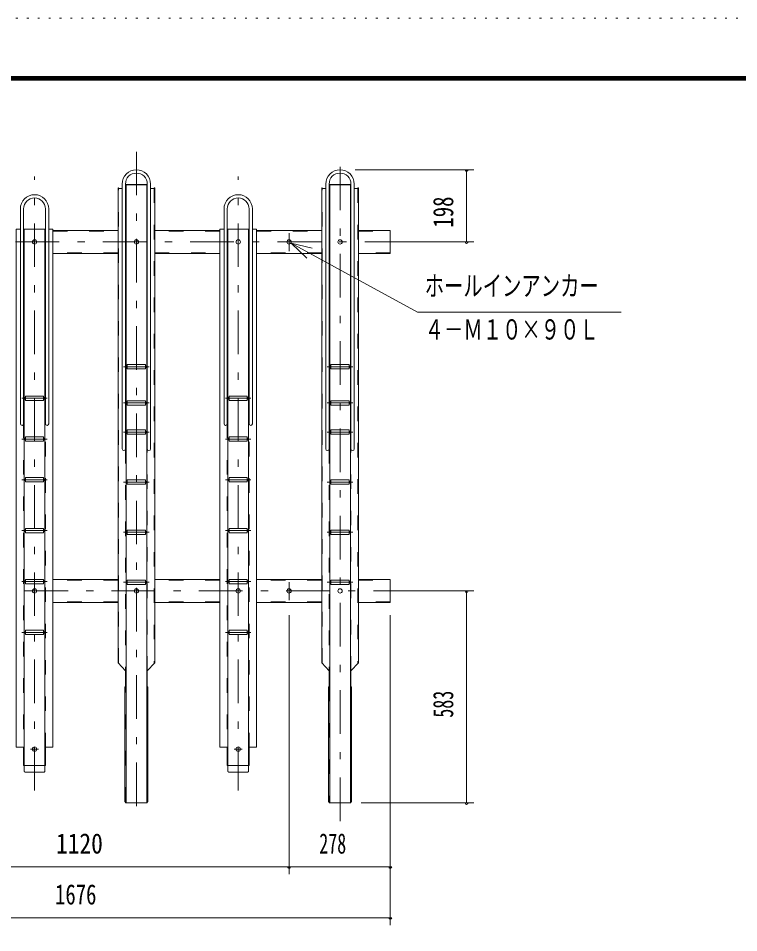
# Model space of a CAD drawing. Units: millimetres, scale not verified. Extents: x -5940 to 5940, y -6448 to 6448.
# Drawn here: x -4163 to -2182, y -563 to 1952 of the extents above; entities that cross this region are included whole.
import ezdxf
from ezdxf.enums import TextEntityAlignment as Align

# ---------------------------------------------------------------- set-up
doc = ezdxf.new("R2010")
doc.units = ezdxf.units.MM
doc.header["$LTSCALE"] = 10
for name, pattern in [('USER2', [10, 4, -6]), ('USER3', [24, 12, -5, 2, -5]), ('USER5', [3, 0.5, -2.5])]:
    doc.linetypes.add(name, pattern=pattern)
for name, color, linetype, lineweight in [('0-2_2-0BOLD', 7, 'Continuous', 18), ('0-3_2-1HIDDEN', 3, 'USER2', 18), ('0-4_2-2CENTER', 3, 'USER3', 18), ('0-5_2-5DIM', 3, 'Continuous', 18), ('0-7_F-F', 5, 'Continuous', 18), ('0-8_F-E_J_ADD', 5, 'USER5', 18)]:
    doc.layers.add(name, color=color, linetype=linetype, lineweight=lineweight)
doc.styles.add('ＭＳ ゴシック', font='')
doc.styles.get('ＭＳ ゴシック').set_extended_font_data('MS Gothic')

msp = doc.modelspace()

# ---------------------------------------------------------------- linework, layer by layer
at = {"layer": '0-2_2-0BOLD'}
for p, q in [((-3888.75, 1484.11), (-3877.35, 1484.11)), ((-3877.35, 768.13), (-3877.35, 1496.53)), ((-3868.35, 1496.53), (-3868.35, 768.13)), ((-3808.35, 1494.85), (-3868.35, 1494.85)), ((-3868.35, 1484.11), (-3866.75, 1484.11)), ((-3809.95, 1494.56), (-3809.95, -205.78)), ((-3808.35, 1484.11), (-3809.95, 1484.11)), ((-3808.35, 1496.53), (-3808.35, 768.13)), ((-3799.35, 768.13), (-3799.35, 1496.53)), ((-3799.35, 1484.11), (-3787.95, 1484.11)), ((-3317.35, 1484.11), (-3328.75, 1484.11)), ((-3317.35, 768.13), (-3317.35, 1496.53)), ((-3308.35, 1496.53), (-3308.35, 768.13)), ((-3248.35, 1494.85), (-3308.35, 1494.85)), ((-3308.35, 1484.11), (-3306.75, 1484.11)), ((-3306.75, 1494.56), (-3249.95, 1494.56)), ((-3306.75, 1494.56), (-3306.75, -205.78)), ((-3249.95, 1494.56), (-3249.95, -205.78)), ((-3248.35, 1484.11), (-3249.95, 1484.11)), ((-3248.35, 768.13), (-3248.35, 1496.53)), ((-3239.35, 1496.53), (-3239.35, 768.13)), ((-3239.35, 1484.11), (-3227.95, 1484.11)), ((-4157.35, 837.19), (-4157.35, 1428.19)), ((-4148.35, 1428.19), (-4148.35, 837.19)), ((-4088.35, 837.19), (-4088.35, 1428.19)), ((-4079.35, 1428.19), (-4079.35, 837.19)), ((-3597.35, 1428.19), (-3597.35, 837.19)), ((-3588.35, 837.19), (-3588.35, 1428.19)), ((-3528.35, 837.19), (-3528.35, 1428.19)), ((-3519.35, 1428.19), (-3519.35, 837.19)), ((-4148.35, 1372.19), (-4088.35, 1372.19)), ((-4079.35, 1372.19), (-4067.95, 1372.19)), ((-3888.75, 1368.69), (-4067.95, 1368.69)), ((-3787.95, 1368.69), (-3608.75, 1368.69)), ((-3597.35, 1372.19), (-3608.75, 1372.19)), ((-3528.35, 1372.19), (-3588.35, 1372.19)), ((-3507.95, 1368.69), (-3328.75, 1368.69)), ((-4067.95, 1305.69), (-3888.75, 1305.69)), ((-3608.75, 1305.69), (-3787.95, 1305.69)), ((-3328.75, 1305.69), (-3507.95, 1305.69)), ((-3863.35, 995.79), (-3866.75, 995.79)), ((-3866.75, 991.79), (-3863.35, 991.79)), ((-3809.95, 995.79), (-3813.35, 995.79)), ((-3813.35, 991.79), (-3809.95, 991.79)), ((-3306.75, 995.79), (-3303.35, 995.79)), ((-3303.35, 991.79), (-3306.75, 991.79)), ((-3253.35, 995.79), (-3249.95, 995.79)), ((-3249.95, 991.79), (-3253.35, 991.79)), ((-4146.75, 909.19), (-4143.35, 909.19)), ((-4093.35, 909.19), (-4089.95, 909.19)), ((-3586.75, 909.19), (-3583.35, 909.19)), ((-3533.35, 909.19), (-3529.95, 909.19)), ((-4143.35, 905.19), (-4146.75, 905.19)), ((-4089.95, 905.19), (-4093.35, 905.19)), ((-3866.75, 896.33), (-3863.35, 896.33)), ((-3863.35, 892.33), (-3866.75, 892.33)), ((-3813.35, 896.33), (-3809.95, 896.33)), ((-3809.95, 892.33), (-3813.35, 892.33)), ((-3583.35, 905.19), (-3586.75, 905.19)), ((-3529.95, 905.19), (-3533.35, 905.19)), ((-3303.35, 896.33), (-3306.75, 896.33)), ((-3306.75, 892.33), (-3303.35, 892.33)), ((-3249.95, 896.33), (-3253.35, 896.33)), ((-3253.35, 892.33), (-3249.95, 892.33)), ((-3863.35, 816.28), (-3866.75, 816.28)), ((-3866.75, 812.28), (-3863.35, 812.28)), ((-3809.95, 816.28), (-3813.35, 816.28)), ((-3813.35, 812.28), (-3809.95, 812.28)), ((-3306.75, 816.28), (-3303.35, 816.28)), ((-3303.35, 812.28), (-3306.75, 812.28)), ((-3253.35, 816.28), (-3249.95, 816.28)), ((-3249.95, 812.28), (-3253.35, 812.28)), ((-4143.35, 797.19), (-4146.75, 797.19)), ((-4146.75, 793.19), (-4143.35, 793.19)), ((-4089.95, 797.19), (-4093.35, 797.19)), ((-4093.35, 793.19), (-4089.95, 793.19)), ((-3586.75, 797.19), (-3583.35, 797.19)), ((-3583.35, 793.19), (-3586.75, 793.19)), ((-3529.95, 797.19), (-3533.35, 797.19)), ((-3533.35, 793.19), (-3529.95, 793.19)), ((-4146.75, 685.19), (-4143.35, 685.19)), ((-4143.35, 681.19), (-4146.75, 681.19)), ((-4093.35, 685.19), (-4089.95, 685.19)), ((-4089.95, 681.19), (-4093.35, 681.19)), ((-3586.75, 685.19), (-3583.35, 685.19)), ((-3583.35, 681.19), (-3586.75, 681.19)), ((-3533.35, 685.19), (-3529.95, 685.19)), ((-3529.95, 681.19), (-3533.35, 681.19)), ((-3866.75, 678.54), (-3863.35, 678.54)), ((-3863.35, 674.54), (-3866.75, 674.54)), ((-3813.35, 678.54), (-3809.95, 678.54)), ((-3809.95, 674.54), (-3813.35, 674.54)), ((-3306.75, 678.54), (-3303.35, 678.54)), ((-3303.35, 674.54), (-3306.75, 674.54)), ((-3253.35, 678.54), (-3249.95, 678.54)), ((-3249.95, 674.54), (-3253.35, 674.54)), ((-4143.35, 545.19), (-4146.75, 545.19)), ((-4146.75, 541.19), (-4143.35, 541.19)), ((-4089.95, 545.19), (-4093.35, 545.19)), ((-4093.35, 541.19), (-4089.95, 541.19)), ((-3863.35, 540.79), (-3866.75, 540.79)), ((-3866.75, 536.79), (-3863.35, 536.79)), ((-3809.95, 540.79), (-3813.35, 540.79)), ((-3813.35, 536.79), (-3809.95, 536.79)), ((-3583.35, 545.19), (-3586.75, 545.19)), ((-3586.75, 541.19), (-3583.35, 541.19)), ((-3529.95, 545.19), (-3533.35, 545.19)), ((-3533.35, 541.19), (-3529.95, 541.19)), ((-3303.35, 540.79), (-3306.75, 540.79)), ((-3306.75, 536.79), (-3303.35, 536.79)), ((-3249.95, 540.79), (-3253.35, 540.79)), ((-3253.35, 536.79), (-3249.95, 536.79)), ((-4146.75, 405.19), (-4143.35, 405.19)), ((-4089.95, 405.19), (-4093.35, 405.19)), ((-4067.95, 408.69), (-3888.75, 408.69)), ((-3863.35, 403.05), (-3866.75, 403.05)), ((-3809.95, 403.05), (-3813.35, 403.05)), ((-3787.95, 408.69), (-3608.75, 408.69)), ((-3586.75, 405.19), (-3583.35, 405.19)), ((-3529.95, 405.19), (-3533.35, 405.19)), ((-3507.95, 408.69), (-3328.75, 408.69)), ((-3303.35, 403.05), (-3306.75, 403.05)), ((-3249.95, 403.05), (-3253.35, 403.05)), ((-4143.35, 401.19), (-4146.75, 401.19)), ((-4093.35, 401.19), (-4089.95, 401.19)), ((-3866.75, 399.05), (-3863.35, 399.05)), ((-3813.35, 399.05), (-3809.95, 399.05)), ((-3583.35, 401.19), (-3586.75, 401.19)), ((-3533.35, 401.19), (-3529.95, 401.19)), ((-3306.75, 399.05), (-3303.35, 399.05)), ((-3253.35, 399.05), (-3249.95, 399.05)), ((-4067.95, 345.69), (-3888.75, 345.69)), ((-3608.75, 345.69), (-3787.95, 345.69)), ((-3328.75, 345.69), (-3507.95, 345.69)), ((-4143.35, 265.19), (-4146.75, 265.19)), ((-4146.75, 261.19), (-4143.35, 261.19)), ((-4089.95, 265.19), (-4093.35, 265.19)), ((-4093.35, 261.19), (-4089.95, 261.19)), ((-3583.35, 265.19), (-3586.75, 265.19)), ((-3586.75, 261.19), (-3583.35, 261.19)), ((-3529.95, 265.19), (-3533.35, 265.19)), ((-3533.35, 261.19), (-3529.95, 261.19)), ((-3868.35, 157.86), (-3866.75, 157.86)), ((-3809.95, 157.86), (-3808.35, 157.86)), ((-3249.95, 157.86), (-3248.35, 157.86)), ((-3528.35, -102.81), (-3528.35, -52.81)), ((-3248.35, -205.78), (-3248.35, -202.5))]:
    msp.add_line(p, q, dxfattribs=at)
for points in [[(-3877.35, 1484.4), (-3887.15, 1484.4), (-3887.15, 1486.44), (-3888.75, 1486.44), (-3888.75, 179.5), (-3868.35, 157.86), (-3868.35, 113.85)], [(-3866.75, -205.78), (-3866.75, 1494.56), (-3809.95, 1494.56)], [(-3808.35, 113.85), (-3808.35, 157.86), (-3787.95, 179.5), (-3787.95, 1486.44), (-3789.55, 1486.44), (-3789.55, 1484.4), (-3799.35, 1484.4)], [(-3308.35, 157.86), (-3328.75, 179.5), (-3328.75, 1486.44), (-3327.15, 1486.44), (-3327.15, 1484.4), (-3317.35, 1484.4)], [(-3248.35, 113.85), (-3248.35, 157.86), (-3227.95, 179.5), (-3227.95, 1486.44), (-3229.55, 1486.44), (-3229.55, 1484.4), (-3239.35, 1484.4)], [(-4146.75, -52.81), (-4168.75, -52.81), (-4168.75, 1372.19), (-4157.35, 1372.19)], [(-4089.95, 1372.19), (-4089.95, -118.09), (-4089.97, -118.39), (-4090.03, -118.7), (-4090.12, -119), (-4090.25, -119.3), (-4090.42, -119.58), (-4090.62, -119.85), (-4090.85, -120.11), (-4091.12, -120.36), (-4091.42, -120.59), (-4091.74, -120.79), (-4092.08, -120.98), (-4092.45, -121.15), (-4092.84, -121.29), (-4093.24, -121.41), (-4093.66, -121.5), (-4094.08, -121.57), (-4094.51, -121.61), (-4094.95, -121.62), (-4141.75, -121.62), (-4142.19, -121.61), (-4142.62, -121.57), (-4143.04, -121.5), (-4143.46, -121.41), (-4143.86, -121.29), (-4144.25, -121.15), (-4144.62, -120.98), (-4144.96, -120.79), (-4145.29, -120.59), (-4145.58, -120.36), (-4145.85, -120.11), (-4146.08, -119.85), (-4146.28, -119.58), (-4146.45, -119.3), (-4146.58, -119), (-4146.67, -118.7), (-4146.73, -118.39), (-4146.75, -118.09), (-4146.75, 1372.19)], [(-4067.95, 1372.19), (-4067.95, -52.81), (-4089.95, -52.81)], [(-3608.75, 1372.19), (-3608.75, -52.81), (-3586.75, -52.81)], [(-3586.75, 1372.19), (-3586.75, -118.09), (-3586.73, -118.39), (-3586.67, -118.7), (-3586.58, -119), (-3586.45, -119.3), (-3586.28, -119.58), (-3586.08, -119.85), (-3585.85, -120.11), (-3585.58, -120.36), (-3585.29, -120.59), (-3584.96, -120.79), (-3584.62, -120.98), (-3584.25, -121.15), (-3583.86, -121.29), (-3583.46, -121.41), (-3583.04, -121.5), (-3582.62, -121.57), (-3582.19, -121.61), (-3581.75, -121.62), (-3534.95, -121.62), (-3534.51, -121.61), (-3534.08, -121.57), (-3533.66, -121.5), (-3533.24, -121.41), (-3532.84, -121.29), (-3532.45, -121.15), (-3532.08, -120.98), (-3531.74, -120.79), (-3531.42, -120.59), (-3531.12, -120.36), (-3530.85, -120.11)], [(-3530.85, -120.11), (-3530.62, -119.85), (-3530.42, -119.58), (-3530.25, -119.3), (-3530.12, -119), (-3530.03, -118.7), (-3529.97, -118.39), (-3529.95, -118.09), (-3529.95, 1372.19)], [(-3529.95, -52.81), (-3507.95, -52.81), (-3507.95, 1372.19), (-3519.35, 1372.19)], [(-3227.95, 1305.69), (-3140.35, 1305.69), (-3140.35, 1368.69), (-3227.95, 1368.69)], [(-3227.95, 408.69), (-3140.35, 408.69), (-3140.35, 345.69), (-3227.95, 345.69)], [(-3308.35, 113.85), (-3308.35, 157.86), (-3306.75, 157.86)], [(-3866.75, 113.85), (-3869.95, 113.85), (-3869.95, -202.5), (-3866.75, -202.5)], [(-3809.95, -202.5), (-3806.75, -202.5), (-3806.75, 113.85), (-3809.95, 113.85)], [(-3306.75, -202.5), (-3309.95, -202.5), (-3309.95, 113.85), (-3306.75, 113.85)], [(-3249.95, -202.5), (-3246.75, -202.5), (-3246.75, 113.85), (-3249.95, 113.85)], [(-4088.35, -52.81), (-4088.35, -102.81), (-4148.35, -102.81), (-4148.35, -52.81)], [(-3588.35, -52.81), (-3588.35, -102.81), (-3528.35, -102.81)], [(-3868.35, -202.5), (-3868.35, -205.78), (-3808.35, -205.78), (-3808.35, -202.5)], [(-3248.35, -205.78), (-3308.35, -205.78), (-3308.35, -202.5)]]:
    msp.add_lwpolyline(points, dxfattribs=at)
for points in [[(-3813.35, 987.79), (-3863.35, 987.79), (-3863.35, 999.79), (-3813.35, 999.79)], [(-3303.35, 987.79), (-3303.35, 999.79), (-3253.35, 999.79), (-3253.35, 987.79)], [(-4093.35, 913.19), (-4143.35, 913.19), (-4143.35, 901.19), (-4093.35, 901.19)], [(-3583.35, 901.19), (-3533.35, 901.19), (-3533.35, 913.19), (-3583.35, 913.19)], [(-3863.35, 888.33), (-3863.35, 900.33), (-3813.35, 900.33), (-3813.35, 888.33)], [(-3303.35, 900.33), (-3253.35, 900.33), (-3253.35, 888.33), (-3303.35, 888.33)], [(-3813.35, 808.28), (-3813.35, 820.28), (-3863.35, 820.28), (-3863.35, 808.28)], [(-3253.35, 820.28), (-3253.35, 808.28), (-3303.35, 808.28), (-3303.35, 820.28)], [(-4143.35, 801.19), (-4093.35, 801.19), (-4093.35, 789.19), (-4143.35, 789.19)], [(-3533.35, 789.19), (-3533.35, 801.19), (-3583.35, 801.19), (-3583.35, 789.19)], [(-4093.35, 689.19), (-4093.35, 677.19), (-4143.35, 677.19), (-4143.35, 689.19)], [(-3863.35, 670.54), (-3813.35, 670.54), (-3813.35, 682.54), (-3863.35, 682.54)], [(-3583.35, 677.19), (-3533.35, 677.19), (-3533.35, 689.19), (-3583.35, 689.19)], [(-3253.35, 682.54), (-3303.35, 682.54), (-3303.35, 670.54), (-3253.35, 670.54)], [(-4143.35, 549.19), (-4143.35, 537.19), (-4093.35, 537.19), (-4093.35, 549.19)], [(-3813.35, 532.79), (-3813.35, 544.79), (-3863.35, 544.79), (-3863.35, 532.79)], [(-3533.35, 537.19), (-3533.35, 549.19), (-3583.35, 549.19), (-3583.35, 537.19)], [(-3303.35, 544.79), (-3303.35, 532.79), (-3253.35, 532.79), (-3253.35, 544.79)], [(-4143.35, 409.19), (-4093.35, 409.19), (-4093.35, 397.19), (-4143.35, 397.19)], [(-3863.35, 407.05), (-3813.35, 407.05), (-3813.35, 395.05), (-3863.35, 395.05)], [(-3583.35, 409.19), (-3583.35, 397.19), (-3533.35, 397.19), (-3533.35, 409.19)], [(-3303.35, 407.05), (-3303.35, 395.05), (-3253.35, 395.05), (-3253.35, 407.05)], [(-4093.35, 257.19), (-4143.35, 257.19), (-4143.35, 269.19), (-4093.35, 269.19)], [(-3533.35, 257.19), (-3533.35, 269.19), (-3583.35, 269.19), (-3583.35, 257.19)]]:
    msp.add_lwpolyline(points, close=True, dxfattribs=at)
for centre in [(-4118.35, 1337.19), (-3838.35, 1337.19), (-3558.35, 1337.19), (-3418.35, 1337.19), (-3278.35, 1337.19), (-4118.35, 377.19), (-3838.35, 377.19), (-3558.35, 377.19), (-3418.35, 377.19), (-3278.35, 377.19), (-4118.35, -57.81), (-3558.35, -57.81)]:
    msp.add_circle(centre, 6, dxfattribs=at)
for centre, radius, start, end in [((-3838.35, 1496.53), 39, 0, 180), ((-3278.35, 1496.53), 39, 0, 180), ((-3838.35, 1496.53), 30, 0, 180), ((-3278.35, 1496.53), 30, 0, 180), ((-4118.35, 1428.19), 39, 0, 180), ((-3558.35, 1428.19), 39, 0, 180), ((-4118.35, 1428.19), 30, 0, 180), ((-3558.35, 1428.19), 30, 0, 180), ((-4152.85, 837.19), 4.5, 180, 0), ((-4083.85, 837.19), 4.5, 180, 0), ((-3592.85, 837.19), 4.5, 180, 0), ((-3523.85, 837.19), 4.5, 180, 0), ((-3872.85, 768.13), 4.5, 180, 0), ((-3803.85, 768.13), 4.5, 180, 0), ((-3312.85, 768.13), 4.5, 180, 0), ((-3243.85, 768.13), 4.5, 180, 0)]:
    msp.add_arc(centre, radius, start, end, dxfattribs=at)
at = {"layer": '0-3_2-1HIDDEN'}
for p, q in [((-3887.15, 179.5), (-3887.15, 1484.4)), ((-3327.15, 179.5), (-3327.15, 1484.4)), ((-4067.95, 1367.09), (-3888.75, 1367.09)), ((-3608.75, 1367.09), (-3787.95, 1367.09)), ((-3507.95, 1367.09), (-3328.75, 1367.09)), ((-3227.95, 1367.09), (-3140.35, 1367.09)), ((-3888.75, 1307.29), (-4067.95, 1307.29)), ((-3787.95, 1307.29), (-3608.75, 1307.29)), ((-3328.75, 1307.29), (-3507.95, 1307.29)), ((-3140.35, 1307.29), (-3227.95, 1307.29)), ((-4148.35, 837.19), (-4148.35, -52.81)), ((-4088.35, -52.81), (-4088.35, 837.19)), ((-3588.35, 837.19), (-3588.35, -52.81)), ((-3528.35, -52.81), (-3528.35, 837.19)), ((-3868.35, 768.13), (-3868.35, 157.86)), ((-3808.35, 157.86), (-3808.35, 768.13)), ((-3308.35, 768.13), (-3308.35, 157.86)), ((-3248.35, 157.86), (-3248.35, 768.13)), ((-3888.75, 407.09), (-4067.95, 407.09)), ((-3608.75, 407.09), (-3787.95, 407.09)), ((-3328.75, 407.09), (-3507.95, 407.09)), ((-3227.95, 407.09), (-3140.35, 407.09)), ((-3888.75, 347.29), (-4067.95, 347.29)), ((-3608.75, 347.29), (-3787.95, 347.29)), ((-3328.75, 347.29), (-3507.95, 347.29)), ((-3140.35, 347.29), (-3227.95, 347.29)), ((-3887.15, 179.5), (-3888.75, 179.5)), ((-3327.15, 179.5), (-3328.75, 179.5)), ((-3868.35, -202.5), (-3868.35, 113.85)), ((-3808.35, 113.85), (-3808.35, -202.5)), ((-3308.35, 113.85), (-3308.35, -202.5)), ((-3248.35, -202.5), (-3248.35, 113.85))]:
    msp.add_line(p, q, dxfattribs=at)
for points in [[(-3789.55, 1484.4), (-3789.55, 179.5), (-3787.95, 179.5)], [(-3229.55, 1484.4), (-3229.55, 179.5), (-3227.95, 179.5)]]:
    msp.add_lwpolyline(points, dxfattribs=at)
at = {"layer": '0-4_2-2CENTER'}
for p, q in [((-3838.35, 1585.53), (-3838.35, -255.78)), ((-3278.35, -255.78), (-3278.35, 1585.53)), ((-4118.35, -171.62), (-4118.35, 1517.19)), ((-3558.35, -171.62), (-3558.35, 1517.19)), ((-3418.35, 1312.05), (-3418.35, 1361.26)), ((-3090.35, 1337.19), (-4866.35, 1337.19)), ((-3803.35, 993.79), (-3873.35, 993.79)), ((-3243.35, 993.79), (-3313.35, 993.79)), ((-4083.35, 907.19), (-4153.35, 907.19)), ((-3593.35, 907.19), (-3523.35, 907.19)), ((-3873.35, 894.33), (-3803.35, 894.33)), ((-3313.35, 894.33), (-3243.35, 894.33)), ((-3803.35, 814.28), (-3873.35, 814.28)), ((-3243.35, 814.28), (-3313.35, 814.28)), ((-4083.35, 795.19), (-4153.35, 795.19)), ((-3523.35, 795.19), (-3593.35, 795.19)), ((-4153.35, 683.19), (-4083.35, 683.19)), ((-3523.35, 683.19), (-3593.35, 683.19)), ((-3803.35, 676.54), (-3873.35, 676.54)), ((-3243.35, 676.54), (-3313.35, 676.54)), ((-4153.35, 543.19), (-4083.35, 543.19)), ((-3873.35, 538.79), (-3803.35, 538.79)), ((-3593.35, 543.19), (-3523.35, 543.19)), ((-3313.35, 538.79), (-3243.35, 538.79)), ((-4083.35, 403.19), (-4153.35, 403.19)), ((-3523.35, 403.19), (-3593.35, 403.19)), ((-3803.35, 401.05), (-3873.35, 401.05)), ((-3418.35, 352.05), (-3418.35, 401.26)), ((-3243.35, 401.05), (-3313.35, 401.05)), ((-4866.35, 377.19), (-3090.35, 377.19)), ((-4083.35, 263.19), (-4153.35, 263.19)), ((-3523.35, 263.19), (-3593.35, 263.19)), ((-4129.35, -57.81), (-4107.35, -57.81)), ((-3569.35, -57.81), (-3547.35, -57.81))]:
    msp.add_line(p, q, dxfattribs=at)
at = {"layer": '0-5_2-5DIM'}
for p, q in [((-3236.98, 1535.19), (-2910.35, 1535.19)), ((-2926.35, 1535.19), (-2934.35, 1535.19)), ((-2930.35, 1535.19), (-2930.35, 1337.19)), ((-3413.09, 1334.31), (-3354.78, 1320.14)), ((-2910.35, 1337.19), (-3110.35, 1337.19)), ((-2926.35, 1337.19), (-2934.35, 1337.19)), ((-3110.35, 377.19), (-2910.35, 377.19)), ((-2926.35, 377.19), (-2934.35, 377.19)), ((-2930.35, 377.19), (-2930.35, -205.81)), ((-3418.35, 310.28), (-3418.35, -401.81)), ((-3140.35, -541.81), (-3140.35, 310.28)), ((-2910.35, -205.81), (-3220, -205.81)), ((-2926.35, -205.81), (-2934.35, -205.81)), ((-4816.35, -381.81), (-3140.35, -381.81)), ((-3414.35, -381.81), (-3422.35, -381.81)), ((-3136.35, -381.81), (-3144.35, -381.81)), ((-3140.35, -521.81), (-4816.35, -521.81)), ((-3136.35, -521.81), (-3144.35, -521.81))]:
    msp.add_line(p, q, dxfattribs=at)
msp.add_lwpolyline([(-3369.68, 1292.89), (-3413.09, 1334.31), (-3065.57, 1144.4), (-2505.56, 1144.4)], dxfattribs=at)
for centre in [(-2930.35, 1535.19), (-2930.35, 1337.19), (-2930.35, 377.19), (-2930.35, -205.81), (-3418.35, -381.81), (-3140.35, -381.81), (-3140.35, -521.81)]:
    msp.add_arc(centre, 4, 180, 0, dxfattribs=at)
at = {"layer": '0-7_F-F'}
for points in [[(5740.5, -6247.61), (-5739.5, -6247.61), (-5739.5, 1792.39), (5740.5, 1792.39)], [(5739.49, -6246.61), (-5738.5, -6246.61), (-5738.5, 1791.39), (5739.49, 1791.39)], [(5738.49, -6245.61), (5738.49, 1790.39), (-5737.5, 1790.39), (-5737.5, -6245.61)], [(5737.49, -6244.61), (-5736.5, -6244.61), (-5736.5, 1789.39), (5737.49, 1789.39)], [(5736.5, -6243.61), (5736.5, 1788.39), (-5735.5, 1788.39), (-5735.5, -6243.61)], [(5735.5, -6242.61), (-5734.5, -6242.61), (-5734.5, 1787.39), (5735.5, 1787.39)], [(5734.49, -6241.61), (5734.49, 1786.39), (-5733.5, 1786.39), (-5733.5, -6241.61)], [(5733.5, -6240.61), (-5732.5, -6240.61), (-5732.5, 1785.39), (5733.5, 1785.39)], [(5732.49, -6239.61), (-5731.5, -6239.61), (-5731.5, 1784.39), (5732.49, 1784.39)], [(5731.5, -6238.61), (-5730.5, -6238.61), (-5730.5, 1783.39), (5731.5, 1783.39)], [(5730.49, -6237.61), (5730.49, 1782.39), (-5729.5, 1782.39), (-5729.5, -6237.61)]]:
    msp.add_lwpolyline(points, close=True, dxfattribs=at)
at = {"layer": '0-8_F-E_J_ADD'}
msp.add_lwpolyline([(5940.5, -6447.61), (-5939.5, -6447.61), (-5939.5, 1952.39), (5940.5, 1952.39)], close=True, dxfattribs=at)

# ---------------------------------------------------------------- texts
at = {"layer": '0-5_2-5DIM', "color": 7, "style": 'ＭＳ ゴシック'}
for s, width, p in [('198', 0.75, (-2950.35, 1376.78)), ('583', 0.65, (-2950.35, 28.79))]:
    msp.add_text(s, height=55.72, rotation=90, dxfattribs=dict(at, width=width)).set_placement(p, align=Align.BOTTOM_LEFT)
for s, width, p in [('ホールインアンカー', 0.7, (-3045.57, 1172)), ('４－Ｍ１０×９０Ｌ', 0.7, (-3045.57, 1052)), ('1120', 0.85, (-4059.39, -361.81)), ('278', 0.65, (-3335.34, -361.81)), ('1676', 0.75, (-4061.93, -501.81))]:
    msp.add_text(s, height=55.72, dxfattribs=dict(at, width=width)).set_placement(p, align=Align.BOTTOM_LEFT)

doc.saveas('drawing.dxf')
